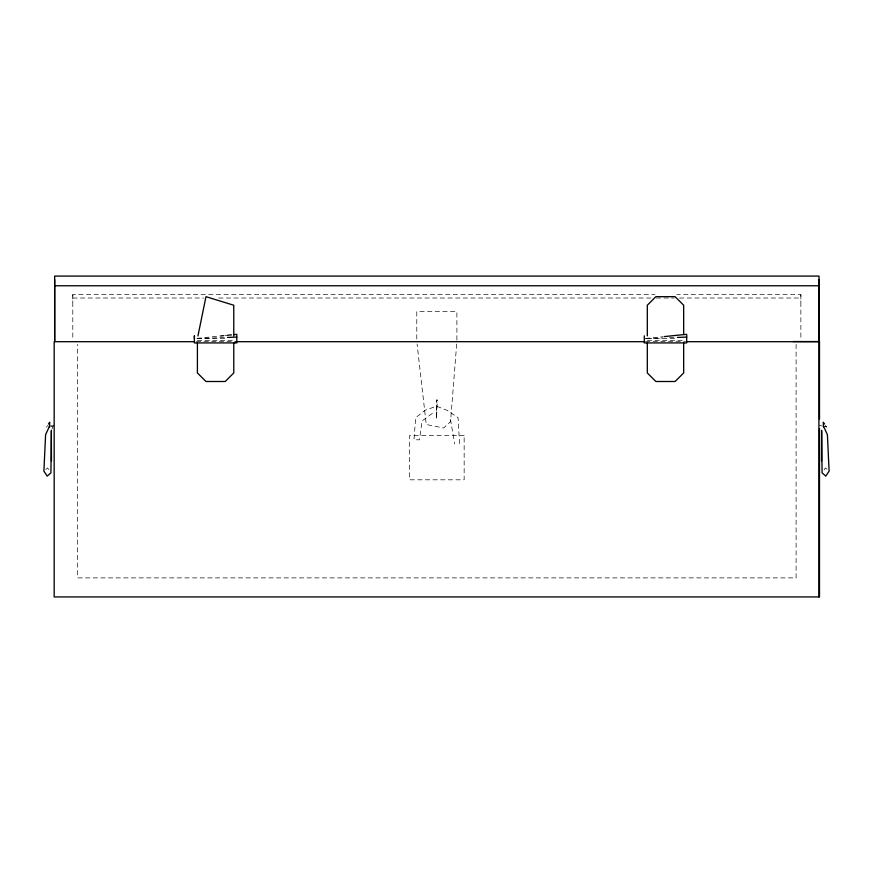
<?xml version="1.0" encoding="UTF-8"?>
<svg xmlns="http://www.w3.org/2000/svg" width="873" height="873" viewBox="0 0 873 873"><rect width="100%" height="100%" fill="white"/><g stroke="black" fill="none" stroke-linecap="round" stroke-linejoin="round"><path stroke-width="0.65" stroke-dasharray="4.37 3.27" d="M72.797 301.96L72.797 300.825M72.797 296.329L72.797 294.659L654.979 294.659M800.868 301.96L800.868 300.825M800.868 296.329L800.868 294.659L676.793 294.659M436.489 418.2L436.795 399.943L437.406 399.943L436.489 418.2L436.795 399.943M456.677 344.027L450.555 421.648L443.637 427.999L426.253 424.518L417.087 344.038M51.911 429.079L53.493 425.478L51.616 423.852M824.079 469.892L825.4 467.917L827.255 469.543M46.411 427.246L47.72 425.478M45.745 469.543L47.6 467.917L48.921 469.892M432.353 413.366L422.085 420.939L419.487 439.806L413.966 439.806L415.657 417.687L424.998 410.332L436.413 406.174L447.292 410.408L458.052 417.687L459.58 443.964M48.79 426.297L52.325 425.686M51.114 426.428L53.471 426.024M197.036 338.342L220.891 335.93M224.863 335.527L227.515 335.254M645.605 338.484L662.836 336.738M197.036 338.517L227.515 337.425M645.605 338.571L662.836 337.949M669.46 337.709L676.084 337.469M72.797 298.02L203.693 298.02M218.687 298.02L650.887 298.02M656.343 298.02L674.065 298.02M679.521 298.02L800.868 298.02M197.407 338.604L227.035 338.604M647.308 338.604L676.935 338.604M197.407 340.328L233.768 340.328M647.308 340.328L683.668 340.328M196.36 341.55L235.044 341.539M645.442 341.539L685.556 341.55M819.507 425.478L821.853 425.882M823.032 426.089L826.567 426.711M825.28 425.478L826.589 427.246M450.446 419.378L454.724 443.964M800.868 294.659L800.868 338.899M796.1 344.409L796.1 577.893L77.566 577.893L77.566 344.409M456.895 340.066L456.895 311.585L416.781 311.585L416.781 341.321M72.797 294.659L72.797 340.219M464.152 435.572L409.568 435.572L409.568 479.812L464.152 479.812L464.152 435.572"/><path stroke-width="1.31" d="M54.672 341.485L54.661 279.655M233.768 343.045L233.768 372.946L225.201 381.501L205.973 381.501L197.407 372.946L197.407 343.045M819.005 279.655L819.005 341.55L793.131 341.55M821.613 430.28L822.082 472.86L825.782 476.112L829.11 471.158L827.397 434.678L823.446 426.122M821.526 460.835L821.646 430.902M49.51 427.093L49.728 422.216L48.408 424.016M197.942 335.985L205.973 296.678L233.768 305.234L233.768 335.93M49.554 426.122L45.603 434.678L43.89 471.158L47.218 476.112L50.918 472.86L51.387 430.28M220.891 335.93L223.543 335.658M227.515 335.254L231.487 334.85M234.139 334.588L236.79 334.315L236.79 342.914L194.384 342.914L194.384 335.843L194.384 338.615M664.157 336.596L686.691 334.315L686.691 342.914L644.285 342.914L644.285 335.843M818.819 285.766L54.715 285.766M227.515 337.425L236.79 337.087M677.415 337.425L686.691 337.087M194.581 341.692L54.17 341.692L54.17 596.925L819.496 596.925L819.496 428.578M235.47 341.692L644.427 341.692M686.68 341.692L818.907 341.692L818.907 596.925M824.592 424.016L823.272 422.216L823.49 427.093M51.354 430.902L51.474 460.835M819.005 341.55L819.005 276.075L54.661 276.075L54.661 341.55M819.496 341.692L819.496 419.073M683.668 334.599L683.668 305.234L675.102 296.678L655.874 296.678L647.308 305.234L647.308 335.93M683.668 343.045L683.668 372.946L675.102 381.501L655.874 381.501L647.308 372.946L647.308 343.045"/></g></svg>
